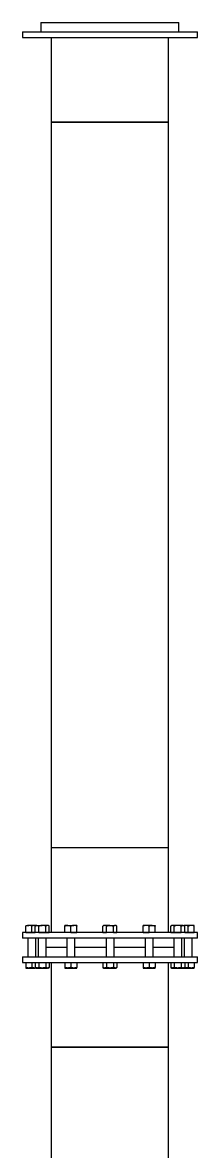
# Model space of a CAD drawing. Header units: inches. Extents: x 0.9 to 37.1, y -8.4 to 11.7.
# Drawn here: x 10.614 to 10.811, y 8.569 to 9.845 of the extents above; entities that cross this region are included whole.
import ezdxf

# ---------------------------------------------------------------- set-up
doc = ezdxf.new("R2010")
doc.units = ezdxf.units.IN
doc.header["$MEASUREMENT"] = 0

msp = doc.modelspace()

# ---------------------------------------------------------------- linework, layer by layer
at = {"color": 7, "linetype": 'Continuous', "lineweight": 25}
for p, q in [((10.6344, 9.8447), (10.6344, 9.8343)), ((10.6344, 9.8447), (10.7906, 9.8447)), ((10.7906, 9.8343), (10.7906, 9.8447)), ((10.6136, 9.8343), (10.6136, 9.8278)), ((10.6136, 9.8343), (10.8115, 9.8343)), ((10.6136, 9.8278), (10.8115, 9.8278)), ((10.6461, 9.8278), (10.6461, 9.7322)), ((10.7789, 9.7322), (10.7789, 9.8278)), ((10.8115, 9.8278), (10.8115, 9.8343)), ((10.6461, 9.7322), (10.6461, 8.912)), ((10.6461, 9.7322), (10.7789, 9.7322)), ((10.7125, 9.7322), (10.6461, 9.7322)), ((10.7789, 9.7322), (10.7125, 9.7322)), ((10.7789, 8.912), (10.7789, 9.7322)), ((10.6461, 8.912), (10.6461, 8.8164)), ((10.7789, 8.912), (10.6461, 8.912)), ((10.7125, 8.912), (10.6461, 8.912)), ((10.7789, 8.912), (10.7125, 8.912)), ((10.7789, 8.8164), (10.7789, 8.912)), ((10.6136, 8.8164), (10.6136, 8.8099)), ((10.8115, 8.8164), (10.6136, 8.8164)), ((10.6171, 8.8245), (10.6206, 8.8245)), ((10.6171, 8.8166), (10.6171, 8.8236)), ((10.6171, 8.8166), (10.6171, 8.8164)), ((10.6171, 8.8166), (10.6206, 8.8166)), ((10.6274, 8.8245), (10.6206, 8.8245)), ((10.6206, 8.8166), (10.624, 8.8166)), ((10.624, 8.8166), (10.624, 8.8236)), ((10.624, 8.8166), (10.6274, 8.8166)), ((10.629, 8.8245), (10.6274, 8.8245)), ((10.6274, 8.8166), (10.628, 8.8166)), ((10.629, 8.8245), (10.628, 8.8236)), ((10.628, 8.8166), (10.628, 8.8236)), ((10.6299, 8.8166), (10.628, 8.8166)), ((10.6299, 8.8245), (10.629, 8.8245)), ((10.629, 8.8166), (10.629, 8.8164)), ((10.6299, 8.8245), (10.6358, 8.8245)), ((10.6319, 8.8166), (10.6299, 8.8166)), ((10.6319, 8.8166), (10.6319, 8.8236)), ((10.6319, 8.8166), (10.6358, 8.8166)), ((10.6418, 8.8245), (10.6358, 8.8245)), ((10.6358, 8.8166), (10.6398, 8.8166)), ((10.6398, 8.8166), (10.6398, 8.8236)), ((10.6398, 8.8166), (10.6418, 8.8166)), ((10.6427, 8.8245), (10.6418, 8.8245)), ((10.6418, 8.8166), (10.6437, 8.8166)), ((10.6437, 8.8236), (10.6427, 8.8245)), ((10.6427, 8.8164), (10.6427, 8.8166)), ((10.6437, 8.8166), (10.6437, 8.8236)), ((10.6648, 8.8245), (10.6614, 8.8245)), ((10.6614, 8.8166), (10.6614, 8.8236)), ((10.6614, 8.8166), (10.6614, 8.8164)), ((10.6648, 8.8166), (10.6614, 8.8166)), ((10.6648, 8.8245), (10.6717, 8.8245)), ((10.6683, 8.8166), (10.6648, 8.8166)), ((10.6683, 8.8166), (10.6683, 8.8236)), ((10.6683, 8.8166), (10.6717, 8.8166)), ((10.6751, 8.8245), (10.6717, 8.8245)), ((10.6717, 8.8166), (10.6751, 8.8166)), ((10.6751, 8.8166), (10.6751, 8.8236)), ((10.6751, 8.8164), (10.6751, 8.8166)), ((10.7057, 8.8245), (10.7046, 8.8236)), ((10.7046, 8.8166), (10.7046, 8.8236)), ((10.7046, 8.8166), (10.7066, 8.8166)), ((10.7066, 8.8245), (10.7057, 8.8245)), ((10.7057, 8.8166), (10.7057, 8.8164)), ((10.7125, 8.8245), (10.7066, 8.8245)), ((10.7066, 8.8166), (10.7086, 8.8166)), ((10.7086, 8.8166), (10.7086, 8.8236)), ((10.7125, 8.8166), (10.7086, 8.8166)), ((10.7125, 8.8245), (10.7184, 8.8245)), ((10.7165, 8.8166), (10.7125, 8.8166)), ((10.7165, 8.8166), (10.7165, 8.8236)), ((10.7165, 8.8166), (10.7184, 8.8166)), ((10.7194, 8.8245), (10.7184, 8.8245)), ((10.7184, 8.8166), (10.7204, 8.8166)), ((10.7204, 8.8236), (10.7194, 8.8245)), ((10.7194, 8.8164), (10.7194, 8.8166)), ((10.7204, 8.8166), (10.7204, 8.8236)), ((10.7534, 8.8245), (10.75, 8.8245)), ((10.75, 8.8166), (10.75, 8.8236)), ((10.75, 8.8166), (10.75, 8.8164)), ((10.75, 8.8166), (10.7534, 8.8166)), ((10.7602, 8.8245), (10.7534, 8.8245)), ((10.7534, 8.8166), (10.7568, 8.8166)), ((10.7568, 8.8166), (10.7568, 8.8236)), ((10.7602, 8.8166), (10.7568, 8.8166)), ((10.7602, 8.8245), (10.7636, 8.8245)), ((10.7636, 8.8166), (10.7602, 8.8166)), ((10.7636, 8.8166), (10.7636, 8.8236)), ((10.7636, 8.8164), (10.7636, 8.8166)), ((10.7824, 8.8245), (10.7813, 8.8236)), ((10.7813, 8.8166), (10.7813, 8.8236)), ((10.7813, 8.8166), (10.7833, 8.8166)), ((10.7833, 8.8245), (10.7824, 8.8245)), ((10.7824, 8.8166), (10.7824, 8.8164)), ((10.7892, 8.8245), (10.7833, 8.8245)), ((10.7833, 8.8166), (10.7853, 8.8166)), ((10.7853, 8.8166), (10.7853, 8.8236)), ((10.7853, 8.8166), (10.7892, 8.8166)), ((10.7951, 8.8245), (10.7892, 8.8245)), ((10.7892, 8.8166), (10.7931, 8.8166)), ((10.7931, 8.8166), (10.7931, 8.8236)), ((10.7951, 8.8166), (10.7931, 8.8166)), ((10.7951, 8.8245), (10.796, 8.8245)), ((10.7971, 8.8166), (10.7951, 8.8166)), ((10.7971, 8.8236), (10.796, 8.8245)), ((10.7976, 8.8245), (10.796, 8.8245)), ((10.796, 8.8164), (10.796, 8.8166)), ((10.7976, 8.8245), (10.7962, 8.8244)), ((10.7971, 8.8166), (10.7971, 8.8236)), ((10.7971, 8.8166), (10.7976, 8.8166)), ((10.8045, 8.8245), (10.7976, 8.8245)), ((10.7976, 8.8166), (10.8011, 8.8166)), ((10.8011, 8.8166), (10.8011, 8.8236)), ((10.8011, 8.8166), (10.8045, 8.8166)), ((10.8079, 8.8245), (10.8045, 8.8245)), ((10.8045, 8.8166), (10.8079, 8.8166)), ((10.8079, 8.8166), (10.8079, 8.8236)), ((10.8079, 8.8164), (10.8079, 8.8166)), ((10.8115, 8.8099), (10.8115, 8.8164)), ((10.8115, 8.8099), (10.6136, 8.8099)), ((10.6194, 8.8099), (10.6194, 8.7891)), ((10.6285, 8.7891), (10.6285, 8.8099)), ((10.6313, 8.8099), (10.6313, 8.7891)), ((10.6404, 8.7891), (10.6404, 8.8099)), ((10.6637, 8.8099), (10.6637, 8.7891)), ((10.6728, 8.7891), (10.6728, 8.8099)), ((10.708, 8.8099), (10.708, 8.7891)), ((10.7171, 8.7891), (10.7171, 8.8099)), ((10.7522, 8.8099), (10.7522, 8.7891)), ((10.7614, 8.7891), (10.7614, 8.8099)), ((10.7846, 8.8099), (10.7846, 8.7891)), ((10.7938, 8.7891), (10.7938, 8.8099)), ((10.7965, 8.8099), (10.7965, 8.7891)), ((10.8056, 8.7891), (10.8056, 8.8099)), ((10.6637, 8.7995), (10.6404, 8.7995)), ((10.708, 8.7995), (10.6728, 8.7995)), ((10.7522, 8.7995), (10.7171, 8.7995)), ((10.7846, 8.7995), (10.7614, 8.7995)), ((10.6136, 8.7891), (10.6136, 8.7826)), ((10.6136, 8.7891), (10.8115, 8.7891)), ((10.6136, 8.7826), (10.8115, 8.7826)), ((10.6171, 8.7826), (10.6171, 8.7769)), ((10.624, 8.7826), (10.624, 8.7769)), ((10.628, 8.7826), (10.628, 8.7769)), ((10.628, 8.7769), (10.629, 8.7763)), ((10.6319, 8.7826), (10.6319, 8.7769)), ((10.6398, 8.7826), (10.6398, 8.7769)), ((10.6427, 8.7763), (10.6437, 8.7769)), ((10.6437, 8.7826), (10.6437, 8.7769)), ((10.6461, 8.7826), (10.6461, 8.687)), ((10.6614, 8.7826), (10.6614, 8.7769)), ((10.6683, 8.7826), (10.6683, 8.7769)), ((10.6751, 8.7826), (10.6751, 8.7769)), ((10.7046, 8.7826), (10.7046, 8.7769)), ((10.7046, 8.7769), (10.7057, 8.7763)), ((10.7086, 8.7826), (10.7086, 8.7769)), ((10.7165, 8.7826), (10.7165, 8.7769)), ((10.7194, 8.7763), (10.7204, 8.7769)), ((10.7204, 8.7826), (10.7204, 8.7769)), ((10.75, 8.7826), (10.75, 8.7769)), ((10.7568, 8.7826), (10.7568, 8.7769)), ((10.7636, 8.7826), (10.7636, 8.7769)), ((10.7789, 8.687), (10.7789, 8.7826)), ((10.7813, 8.7826), (10.7813, 8.7769)), ((10.7813, 8.7769), (10.7824, 8.7763)), ((10.7853, 8.7826), (10.7853, 8.7769)), ((10.7931, 8.7826), (10.7931, 8.7769)), ((10.796, 8.7763), (10.7971, 8.7769)), ((10.7971, 8.7826), (10.7971, 8.7769)), ((10.8011, 8.7826), (10.8011, 8.7769)), ((10.8079, 8.7826), (10.8079, 8.7769)), ((10.8115, 8.7826), (10.8115, 8.7891)), ((10.6171, 8.7763), (10.6206, 8.7763)), ((10.6206, 8.7763), (10.6274, 8.7763)), ((10.6288, 8.7764), (10.6274, 8.7763)), ((10.629, 8.7763), (10.6274, 8.7763)), ((10.629, 8.7763), (10.6299, 8.7763)), ((10.6299, 8.7763), (10.6358, 8.7763)), ((10.6358, 8.7763), (10.6418, 8.7763)), ((10.6427, 8.7763), (10.6418, 8.7763)), ((10.6614, 8.7763), (10.6648, 8.7763)), ((10.6648, 8.7763), (10.6717, 8.7763)), ((10.6717, 8.7763), (10.6751, 8.7763)), ((10.7057, 8.7763), (10.7066, 8.7763)), ((10.7066, 8.7763), (10.7125, 8.7763)), ((10.7125, 8.7763), (10.7184, 8.7763)), ((10.7184, 8.7763), (10.7194, 8.7763)), ((10.75, 8.7763), (10.7534, 8.7763)), ((10.7534, 8.7763), (10.7602, 8.7763)), ((10.7602, 8.7763), (10.7636, 8.7763)), ((10.7824, 8.7763), (10.7833, 8.7763)), ((10.7833, 8.7763), (10.7892, 8.7763)), ((10.7892, 8.7763), (10.7951, 8.7763)), ((10.7951, 8.7763), (10.796, 8.7763)), ((10.796, 8.7763), (10.7976, 8.7763)), ((10.7976, 8.7763), (10.8045, 8.7763)), ((10.8045, 8.7763), (10.8079, 8.7763)), ((10.6461, 8.687), (10.6461, 7.8668)), ((10.6461, 8.687), (10.7789, 8.687)), ((10.7125, 8.687), (10.6461, 8.687)), ((10.7789, 8.687), (10.7125, 8.687)), ((10.7789, 7.8668), (10.7789, 8.687))]:
    msp.add_line(p, q, dxfattribs=at)
for points, knots in [([(10.6206, 8.8245), (10.6201, 8.8245), (10.6191, 8.8244), (10.618, 8.824), (10.6173, 8.8237), (10.6171, 8.8236)], [0, 0, 0, 0, 0.406045, 0.826762, 1, 1, 1, 1]), ([(10.6171, 8.8245), (10.6171, 8.8245), (10.6171, 8.8245), (10.6171, 8.8244), (10.6171, 8.824), (10.6171, 8.8237), (10.6171, 8.8236)], [0, 0, 0, 0, 0.066254, 0.434887, 0.81404, 1, 1, 1, 1]), ([(10.624, 8.8236), (10.6234, 8.8239), (10.6224, 8.8243), (10.6212, 8.8245), (10.6206, 8.8245), (10.6206, 8.8245)], [0, 0, 0, 0, 0.484195, 0.986027, 1, 1, 1, 1]), ([(10.6274, 8.8245), (10.6269, 8.8245), (10.6259, 8.8244), (10.6248, 8.824), (10.6242, 8.8237), (10.624, 8.8236)], [0, 0, 0, 0, 0.406045, 0.826762, 1, 1, 1, 1]), ([(10.6288, 8.8243), (10.6283, 8.8244), (10.6279, 8.8245), (10.6274, 8.8245), (10.6274, 8.8245)], [0, 0, 0, 0, 0.964532, 1, 1, 1, 1]), ([(10.628, 8.8236), (10.6281, 8.8237), (10.6285, 8.8241), (10.6292, 8.8244), (10.6297, 8.8245), (10.6299, 8.8245)], [0, 0, 0, 0, 0.265471, 0.628079, 1, 1, 1, 1]), ([(10.6299, 8.8245), (10.63, 8.8245), (10.6303, 8.8245), (10.6308, 8.8244), (10.6314, 8.824), (10.6318, 8.8237), (10.6319, 8.8236)], [0, 0, 0, 0, 0.066254, 0.434887, 0.81404, 1, 1, 1, 1]), ([(10.6358, 8.8245), (10.6353, 8.8245), (10.6342, 8.8244), (10.6329, 8.824), (10.6321, 8.8237), (10.6319, 8.8236)], [0, 0, 0, 0, 0.406045, 0.826762, 1, 1, 1, 1]), ([(10.6398, 8.8236), (10.6392, 8.8239), (10.6379, 8.8243), (10.6366, 8.8245), (10.6359, 8.8245), (10.6358, 8.8245)], [0, 0, 0, 0, 0.484195, 0.986027, 1, 1, 1, 1]), ([(10.6418, 8.8245), (10.6415, 8.8245), (10.6409, 8.8244), (10.6403, 8.824), (10.6399, 8.8237), (10.6398, 8.8236)], [0, 0, 0, 0, 0.406045, 0.826762, 1, 1, 1, 1]), ([(10.6437, 8.8236), (10.6434, 8.8239), (10.6428, 8.8243), (10.6421, 8.8245), (10.6418, 8.8245), (10.6418, 8.8245)], [0, 0, 0, 0, 0.484195, 0.986027, 1, 1, 1, 1]), ([(10.6614, 8.8236), (10.6617, 8.8237), (10.6624, 8.8241), (10.6635, 8.8244), (10.6644, 8.8245), (10.6648, 8.8245)], [0, 0, 0, 0, 0.265471, 0.628079, 1, 1, 1, 1]), ([(10.6614, 8.8236), (10.6614, 8.8239), (10.6614, 8.8243), (10.6614, 8.8245), (10.6614, 8.8245), (10.6614, 8.8245)], [0, 0, 0, 0, 0.484195, 0.986027, 1, 1, 1, 1]), ([(10.6648, 8.8245), (10.6649, 8.8245), (10.6654, 8.8245), (10.6664, 8.8244), (10.6674, 8.824), (10.668, 8.8237), (10.6683, 8.8236)], [0, 0, 0, 0, 0.066254, 0.434887, 0.81404, 1, 1, 1, 1]), ([(10.6717, 8.8245), (10.6712, 8.8245), (10.6702, 8.8244), (10.6691, 8.824), (10.6684, 8.8237), (10.6683, 8.8236)], [0, 0, 0, 0, 0.406045, 0.826762, 1, 1, 1, 1]), ([(10.6751, 8.8236), (10.6746, 8.8239), (10.6735, 8.8243), (10.6723, 8.8245), (10.6717, 8.8245), (10.6717, 8.8245)], [0, 0, 0, 0, 0.484195, 0.986027, 1, 1, 1, 1]), ([(10.6751, 8.8245), (10.6751, 8.8245), (10.6751, 8.8244), (10.6751, 8.824), (10.6751, 8.8237), (10.6751, 8.8236)], [0, 0, 0, 0, 0.406045, 0.826762, 1, 1, 1, 1]), ([(10.7066, 8.8245), (10.7063, 8.8245), (10.7058, 8.8244), (10.7051, 8.824), (10.7047, 8.8237), (10.7046, 8.8236)], [0, 0, 0, 0, 0.406045, 0.826762, 1, 1, 1, 1]), ([(10.7086, 8.8236), (10.7083, 8.8239), (10.7076, 8.8243), (10.707, 8.8245), (10.7066, 8.8245), (10.7066, 8.8245)], [0, 0, 0, 0, 0.4841952, 0.9860274, 1, 1, 1, 1]), ([(10.7086, 8.8236), (10.7089, 8.8237), (10.7097, 8.8241), (10.711, 8.8244), (10.712, 8.8245), (10.7125, 8.8245)], [0, 0, 0, 0, 0.265471, 0.628079, 1, 1, 1, 1]), ([(10.7125, 8.8245), (10.7126, 8.8245), (10.7132, 8.8245), (10.7143, 8.8244), (10.7155, 8.824), (10.7162, 8.8237), (10.7165, 8.8236)], [0, 0, 0, 0, 0.066254, 0.434887, 0.81404, 1, 1, 1, 1]), ([(10.7184, 8.8245), (10.7182, 8.8245), (10.7176, 8.8244), (10.7169, 8.824), (10.7166, 8.8237), (10.7165, 8.8236)], [0, 0, 0, 0, 0.406045, 0.826762, 1, 1, 1, 1]), ([(10.7204, 8.8236), (10.7201, 8.8239), (10.7195, 8.8243), (10.7188, 8.8245), (10.7184, 8.8245), (10.7184, 8.8245)], [0, 0, 0, 0, 0.484195, 0.986027, 1, 1, 1, 1]), ([(10.7534, 8.8245), (10.7529, 8.8245), (10.7519, 8.8244), (10.7508, 8.824), (10.7501, 8.8237), (10.75, 8.8236)], [0, 0, 0, 0, 0.406045, 0.826762, 1, 1, 1, 1]), ([(10.75, 8.8236), (10.75, 8.8239), (10.75, 8.8243), (10.75, 8.8245), (10.75, 8.8245), (10.75, 8.8245)], [0, 0, 0, 0, 0.484195, 0.986027, 1, 1, 1, 1]), ([(10.7568, 8.8236), (10.7563, 8.8239), (10.7552, 8.8243), (10.754, 8.8245), (10.7534, 8.8245), (10.7534, 8.8245)], [0, 0, 0, 0, 0.484195, 0.986027, 1, 1, 1, 1]), ([(10.7568, 8.8236), (10.7571, 8.8237), (10.7578, 8.8241), (10.7589, 8.8244), (10.7598, 8.8245), (10.7602, 8.8245)], [0, 0, 0, 0, 0.265471, 0.628079, 1, 1, 1, 1]), ([(10.7602, 8.8245), (10.7603, 8.8245), (10.7608, 8.8245), (10.7618, 8.8244), (10.7628, 8.824), (10.7634, 8.8237), (10.7636, 8.8236)], [0, 0, 0, 0, 0.066254, 0.434887, 0.81404, 1, 1, 1, 1]), ([(10.7636, 8.8245), (10.7636, 8.8245), (10.7636, 8.8244), (10.7636, 8.824), (10.7636, 8.8237), (10.7636, 8.8236)], [0, 0, 0, 0, 0.4060447, 0.8267624, 1, 1, 1, 1]), ([(10.7833, 8.8245), (10.783, 8.8245), (10.7824, 8.8244), (10.7818, 8.824), (10.7814, 8.8237), (10.7813, 8.8236)], [0, 0, 0, 0, 0.406045, 0.826762, 1, 1, 1, 1]), ([(10.7853, 8.8236), (10.785, 8.8239), (10.7843, 8.8243), (10.7836, 8.8245), (10.7833, 8.8245), (10.7833, 8.8245)], [0, 0, 0, 0, 0.484195, 0.986027, 1, 1, 1, 1]), ([(10.7892, 8.8245), (10.7887, 8.8245), (10.7875, 8.8244), (10.7862, 8.824), (10.7855, 8.8237), (10.7853, 8.8236)], [0, 0, 0, 0, 0.406045, 0.826762, 1, 1, 1, 1]), ([(10.7931, 8.8236), (10.7925, 8.8239), (10.7913, 8.8243), (10.7899, 8.8245), (10.7892, 8.8245), (10.7892, 8.8245)], [0, 0, 0, 0, 0.484195, 0.986027, 1, 1, 1, 1]), ([(10.7931, 8.8236), (10.7933, 8.8237), (10.7937, 8.8241), (10.7944, 8.8244), (10.7949, 8.8245), (10.7951, 8.8245)], [0, 0, 0, 0, 0.265471, 0.628079, 1, 1, 1, 1]), ([(10.7951, 8.8245), (10.7952, 8.8245), (10.7955, 8.8245), (10.796, 8.8244), (10.7966, 8.824), (10.797, 8.8237), (10.7971, 8.8236)], [0, 0, 0, 0, 0.066254, 0.434887, 0.81404, 1, 1, 1, 1]), ([(10.8011, 8.8236), (10.8005, 8.8239), (10.7995, 8.8243), (10.7983, 8.8245), (10.7977, 8.8245), (10.7976, 8.8245)], [0, 0, 0, 0, 0.484195, 0.986027, 1, 1, 1, 1]), ([(10.8045, 8.8245), (10.804, 8.8245), (10.803, 8.8244), (10.8019, 8.824), (10.8013, 8.8237), (10.8011, 8.8236)], [0, 0, 0, 0, 0.406045, 0.826762, 1, 1, 1, 1]), ([(10.8079, 8.8236), (10.8074, 8.8239), (10.8063, 8.8243), (10.8051, 8.8245), (10.8045, 8.8245), (10.8045, 8.8245)], [0, 0, 0, 0, 0.4841952, 0.9860274, 1, 1, 1, 1]), ([(10.8079, 8.8236), (10.8079, 8.8237), (10.8079, 8.8241), (10.8079, 8.8244), (10.8079, 8.8245), (10.8079, 8.8245)], [0, 0, 0, 0, 0.265471, 0.628079, 1, 1, 1, 1]), ([(10.6206, 8.7763), (10.6205, 8.7763), (10.6199, 8.7763), (10.6187, 8.7764), (10.6177, 8.7767), (10.6171, 8.7769)], [0, 0, 0, 0, 0.070106, 0.530793, 1, 1, 1, 1]), ([(10.6171, 8.7769), (10.6171, 8.7768), (10.6171, 8.7765), (10.6171, 8.7763), (10.6171, 8.7763), (10.6171, 8.7763)], [0, 0, 0, 0, 0.380593, 0.764784, 1, 1, 1, 1]), ([(10.624, 8.7769), (10.6234, 8.7767), (10.6223, 8.7764), (10.6211, 8.7763), (10.6206, 8.7763)], [0, 0, 0, 0, 0.495458, 1, 1, 1, 1]), ([(10.6274, 8.7763), (10.6273, 8.7763), (10.6267, 8.7763), (10.6255, 8.7764), (10.6245, 8.7767), (10.624, 8.7769)], [0, 0, 0, 0, 0.070106, 0.530793, 1, 1, 1, 1]), ([(10.6299, 8.7763), (10.6297, 8.7763), (10.6291, 8.7764), (10.6285, 8.7766), (10.6281, 8.7768), (10.628, 8.7769)], [0, 0, 0, 0, 0.389448, 0.7847189, 1, 1, 1, 1]), ([(10.6319, 8.7769), (10.6317, 8.7768), (10.6312, 8.7765), (10.6305, 8.7763), (10.6301, 8.7763), (10.6299, 8.7763)], [0, 0, 0, 0, 0.380593, 0.764784, 1, 1, 1, 1]), ([(10.6358, 8.7763), (10.6357, 8.7763), (10.635, 8.7763), (10.6337, 8.7764), (10.6325, 8.7767), (10.6319, 8.7769)], [0, 0, 0, 0, 0.070106, 0.530793, 1, 1, 1, 1]), ([(10.6398, 8.7769), (10.6391, 8.7767), (10.6379, 8.7764), (10.6365, 8.7763), (10.6358, 8.7763)], [0, 0, 0, 0, 0.495458, 1, 1, 1, 1]), ([(10.6418, 8.7763), (10.6417, 8.7763), (10.6414, 8.7763), (10.6407, 8.7764), (10.6401, 8.7767), (10.6398, 8.7769)], [0, 0, 0, 0, 0.0701057, 0.5307925, 1, 1, 1, 1]), ([(10.6437, 8.7769), (10.6434, 8.7767), (10.6428, 8.7764), (10.6421, 8.7763), (10.6418, 8.7763)], [0, 0, 0, 0, 0.495458, 1, 1, 1, 1]), ([(10.6648, 8.7763), (10.6644, 8.7763), (10.6635, 8.7764), (10.6623, 8.7766), (10.6617, 8.7768), (10.6614, 8.7769)], [0, 0, 0, 0, 0.389448, 0.784719, 1, 1, 1, 1]), ([(10.6614, 8.7769), (10.6614, 8.7767), (10.6614, 8.7764), (10.6614, 8.7763), (10.6614, 8.7763)], [0, 0, 0, 0, 0.495458, 1, 1, 1, 1]), ([(10.6683, 8.7769), (10.6678, 8.7768), (10.667, 8.7765), (10.6658, 8.7763), (10.6651, 8.7763), (10.6648, 8.7763)], [0, 0, 0, 0, 0.380593, 0.764784, 1, 1, 1, 1]), ([(10.6717, 8.7763), (10.6716, 8.7763), (10.671, 8.7763), (10.6698, 8.7764), (10.6688, 8.7767), (10.6683, 8.7769)], [0, 0, 0, 0, 0.070106, 0.530793, 1, 1, 1, 1]), ([(10.6751, 8.7769), (10.6745, 8.7767), (10.6734, 8.7764), (10.6723, 8.7763), (10.6717, 8.7763)], [0, 0, 0, 0, 0.495458, 1, 1, 1, 1]), ([(10.6751, 8.7763), (10.6751, 8.7763), (10.6751, 8.7763), (10.6751, 8.7764), (10.6751, 8.7767), (10.6751, 8.7769)], [0, 0, 0, 0, 0.070106, 0.530793, 1, 1, 1, 1]), ([(10.7066, 8.7763), (10.7066, 8.7763), (10.7062, 8.7763), (10.7055, 8.7764), (10.7049, 8.7767), (10.7046, 8.7769)], [0, 0, 0, 0, 0.070106, 0.530793, 1, 1, 1, 1]), ([(10.7086, 8.7769), (10.7083, 8.7767), (10.7076, 8.7764), (10.7069, 8.7763), (10.7066, 8.7763)], [0, 0, 0, 0, 0.495458, 1, 1, 1, 1]), ([(10.7125, 8.7763), (10.712, 8.7763), (10.711, 8.7764), (10.7096, 8.7766), (10.7089, 8.7768), (10.7086, 8.7769)], [0, 0, 0, 0, 0.389448, 0.784719, 1, 1, 1, 1]), ([(10.7165, 8.7769), (10.716, 8.7768), (10.715, 8.7765), (10.7137, 8.7763), (10.7128, 8.7763), (10.7125, 8.7763)], [0, 0, 0, 0, 0.380593, 0.764784, 1, 1, 1, 1]), ([(10.7184, 8.7763), (10.7184, 8.7763), (10.718, 8.7763), (10.7174, 8.7764), (10.7168, 8.7767), (10.7165, 8.7769)], [0, 0, 0, 0, 0.070106, 0.530793, 1, 1, 1, 1]), ([(10.7204, 8.7769), (10.7201, 8.7767), (10.7194, 8.7764), (10.7188, 8.7763), (10.7184, 8.7763)], [0, 0, 0, 0, 0.495458, 1, 1, 1, 1]), ([(10.7534, 8.7763), (10.7533, 8.7763), (10.7527, 8.7763), (10.7515, 8.7764), (10.7505, 8.7767), (10.75, 8.7769)], [0, 0, 0, 0, 0.070106, 0.530793, 1, 1, 1, 1]), ([(10.75, 8.7769), (10.75, 8.7767), (10.75, 8.7764), (10.75, 8.7763), (10.75, 8.7763)], [0, 0, 0, 0, 0.495458, 1, 1, 1, 1]), ([(10.7568, 8.7769), (10.7562, 8.7767), (10.7551, 8.7764), (10.754, 8.7763), (10.7534, 8.7763)], [0, 0, 0, 0, 0.495458, 1, 1, 1, 1]), ([(10.7602, 8.7763), (10.7598, 8.7763), (10.7589, 8.7764), (10.7577, 8.7766), (10.757, 8.7768), (10.7568, 8.7769)], [0, 0, 0, 0, 0.389448, 0.784719, 1, 1, 1, 1]), ([(10.7636, 8.7769), (10.7632, 8.7768), (10.7623, 8.7765), (10.7612, 8.7763), (10.7605, 8.7763), (10.7602, 8.7763)], [0, 0, 0, 0, 0.380593, 0.764784, 1, 1, 1, 1]), ([(10.7636, 8.7763), (10.7636, 8.7763), (10.7636, 8.7763), (10.7636, 8.7764), (10.7636, 8.7767), (10.7636, 8.7769)], [0, 0, 0, 0, 0.070106, 0.530793, 1, 1, 1, 1]), ([(10.7833, 8.7763), (10.7832, 8.7763), (10.7829, 8.7763), (10.7822, 8.7764), (10.7816, 8.7767), (10.7813, 8.7769)], [0, 0, 0, 0, 0.070106, 0.530793, 1, 1, 1, 1]), ([(10.7853, 8.7769), (10.7849, 8.7767), (10.7843, 8.7764), (10.7836, 8.7763), (10.7833, 8.7763)], [0, 0, 0, 0, 0.495458, 1, 1, 1, 1]), ([(10.7892, 8.7763), (10.7891, 8.7763), (10.7884, 8.7763), (10.7871, 8.7764), (10.7859, 8.7767), (10.7853, 8.7769)], [0, 0, 0, 0, 0.070106, 0.530793, 1, 1, 1, 1]), ([(10.7931, 8.7769), (10.7925, 8.7767), (10.7912, 8.7764), (10.7899, 8.7763), (10.7892, 8.7763)], [0, 0, 0, 0, 0.495458, 1, 1, 1, 1]), ([(10.7951, 8.7763), (10.7949, 8.7763), (10.7943, 8.7764), (10.7937, 8.7766), (10.7933, 8.7768), (10.7931, 8.7769)], [0, 0, 0, 0, 0.389448, 0.784719, 1, 1, 1, 1]), ([(10.7971, 8.7769), (10.7968, 8.7768), (10.7964, 8.7765), (10.7957, 8.7763), (10.7953, 8.7763), (10.7951, 8.7763)], [0, 0, 0, 0, 0.380593, 0.764784, 1, 1, 1, 1]), ([(10.8011, 8.7769), (10.8005, 8.7767), (10.7994, 8.7764), (10.7982, 8.7763), (10.7976, 8.7763)], [0, 0, 0, 0, 0.495458, 1, 1, 1, 1]), ([(10.8045, 8.7763), (10.8044, 8.7763), (10.8038, 8.7763), (10.8026, 8.7764), (10.8016, 8.7767), (10.8011, 8.7769)], [0, 0, 0, 0, 0.070106, 0.530793, 1, 1, 1, 1]), ([(10.8079, 8.7769), (10.8073, 8.7767), (10.8062, 8.7764), (10.8051, 8.7763), (10.8045, 8.7763)], [0, 0, 0, 0, 0.495458, 1, 1, 1, 1]), ([(10.8079, 8.7763), (10.8079, 8.7763), (10.8079, 8.7764), (10.8079, 8.7766), (10.8079, 8.7768), (10.8079, 8.7769)], [0, 0, 0, 0, 0.389448, 0.784719, 1, 1, 1, 1]), ([(10.7976, 8.7763), (10.7976, 8.7763), (10.7971, 8.7763), (10.7966, 8.7764), (10.7963, 8.7764)], [0, 0, 0, 0, 0.1752243, 1, 1, 1, 1])]:
    msp.add_open_spline(points, degree=3, knots=knots, dxfattribs=at)

doc.saveas('drawing.dxf')
